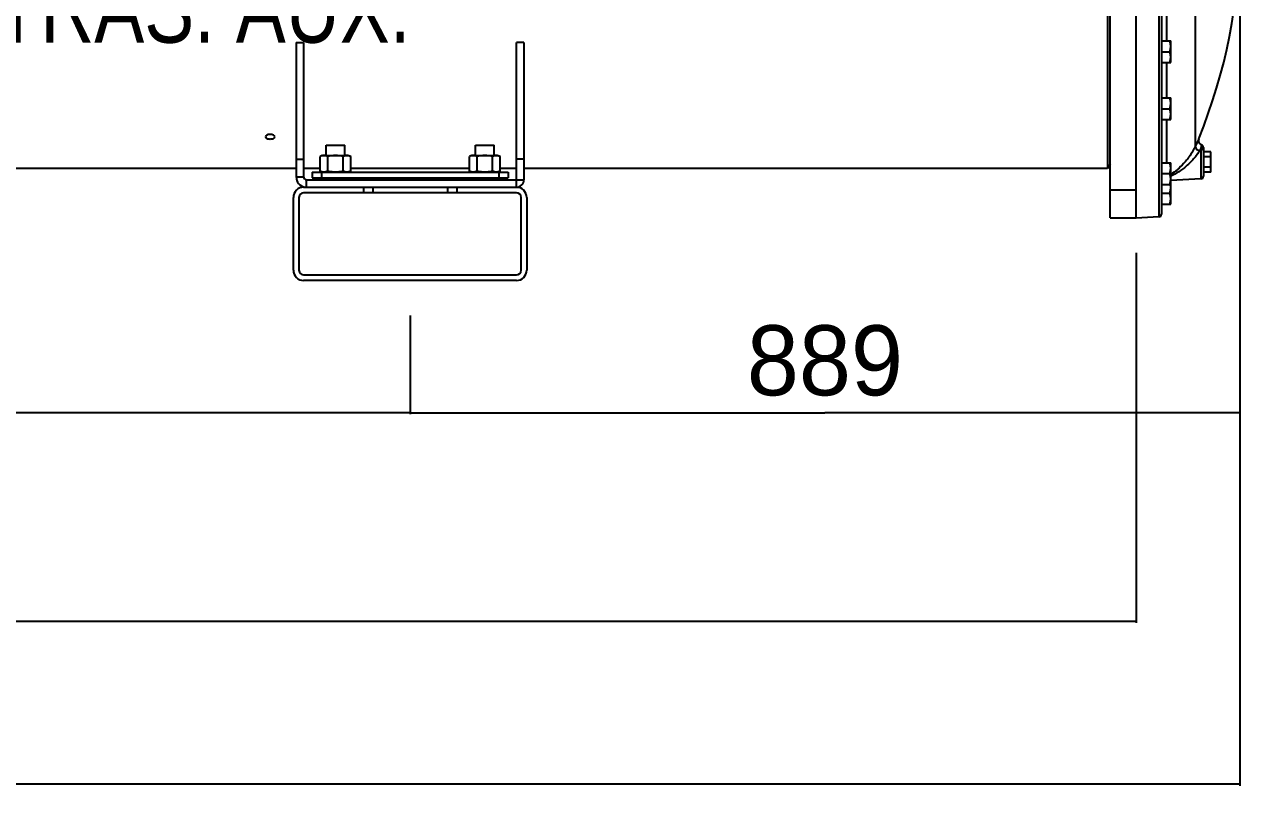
# Model space of a CAD drawing. Header units: millimetres. Extents: x 0 to 10500, y 0 to 7425.
# Drawn here: x 3535 to 4837, y 3800 to 4619 of the extents above; entities that cross this region are included whole.
import ezdxf

# ---------------------------------------------------------------- set-up
doc = ezdxf.new("R2010")
doc.units = ezdxf.units.MM
doc.header["$LTSCALE"] = 577.5
doc.layers.get('0').update_dxf_attribs({"linetype": 'CONTINUOUS'})
for name, color, linetype in [('02___PRT_ALL_AXES', 7, 'CONTINUOUS'), ('AXES', 7, 'CONTINUOUS'), ('NOTES3D', 7, 'CONTINUOUS')]:
    doc.layers.add(name, color=color, linetype=linetype)
doc.styles.add('TEXTSTYLE_2', font='txt', dxfattribs={"width": 0.8})
doc.styles.add('TEXTSTYLE_3', font='txt')
doc.dimstyles.new('DIMSTYLE_1', dxfattribs={"dimtxt": 75, "dimasz": 3.5, "dimexe": 1.5, "dimexo": 1.5, "dimgap": 18.75, "dimtad": 1, "dimdec": 1, "dimtxsty": 'TEXTSTYLE_2', "dimblk": '_FILLED', "dimblk1": '_FILLED', "dimblk2": '_FILLED', "dimcen": 0.09, "dimadec": 1, "dimazin": 2, "dimtp": 0.1, "dimtm": 0.1, "dimtfac": 1, "dimtdec": 1, "dimtofl": 0, "dimtmove": 0, "dimatfit": 3, "dimldrblk": '_FILLED', "dimfxl": 1, "dimtolj": 1, "dimarcsym": 0})
doc.dimstyles.new('DIMSTYLE_2', dxfattribs={"dimtxt": 75, "dimasz": 3.5, "dimexe": 1.5, "dimexo": 1.5, "dimgap": 18.75, "dimtad": 1, "dimdec": 1, "dimtxsty": 'TEXTSTYLE_3', "dimblk": '_FILLED', "dimblk1": '_FILLED', "dimblk2": '_FILLED', "dimcen": 0.09, "dimadec": 1, "dimazin": 2, "dimtp": 0.1, "dimtm": 0.1, "dimtfac": 1, "dimtdec": 1, "dimtofl": 0, "dimtmove": 0, "dimatfit": 3, "dimldrblk": '_FILLED', "dimfxl": 1, "dimtolj": 1, "dimarcsym": 0})

# ---------------------------------------------------------------- blocks, each defined once
blk = doc.blocks.new('_FILLED')
at = {"color": 0, "linetype": 'ByBlock'}
blk.add_solid([(0, 0), (-1, 0.21), (-1, -0.21)], dxfattribs=at)
blk = doc.blocks.new('*D6')
at = {"color": 2, "linetype": 'Continuous', "transparency": 16777216}
for p, q in [((2748.6, 4306.7), (2748.6, 4221.2)), ((3948.6, 4306.7), (3948.6, 4221.2)), ((2748.6, 4221.2), (2748.6, 4201)), ((3948.6, 4221.2), (3948.6, 4201)), ((2748.6, 4202.5), (3348.6, 4202.5)), ((3948.6, 4202.5), (3348.6, 4202.5))]:
    blk.add_line(p, q, dxfattribs=at)
at = {"color": 2, "linetype": 'Continuous', "transparency": 16777216, "xscale": 3.5, "yscale": 3.5, "zscale": 3.5, "rotation": 180}
blk.add_blockref('_FILLED', (2748.6, 4202.5), dxfattribs=at)
at = {"color": 2, "linetype": 'Continuous', "transparency": 16777216, "xscale": 3.5, "yscale": 3.5, "zscale": 3.5}
blk.add_blockref('_FILLED', (3948.6, 4202.5), dxfattribs=at)
at = {"color": 2, "linetype": 'Continuous', "transparency": 16777216, "insert": (3348.6, 4296.2), "char_height": 75, "width": 240, "attachment_point": 2, "line_spacing_factor": 0.9, "style": 'TEXTSTYLE_2'}
blk.add_mtext('1200', dxfattribs=at)
blk = doc.blocks.new('*D21')
at = {"color": 2, "linetype": 'Continuous', "transparency": 16777216}
for p, q in [((1970.6, 4373.7), (1970.6, 3997.7)), ((4726.6, 4373.7), (4726.6, 3997.7)), ((1970.6, 3997.7), (1970.6, 3977.4)), ((4726.6, 3997.7), (4726.6, 3977.4)), ((1970.6, 3978.9), (3348.6, 3978.9)), ((4726.6, 3978.9), (3348.6, 3978.9))]:
    blk.add_line(p, q, dxfattribs=at)
at = {"color": 2, "linetype": 'Continuous', "transparency": 16777216, "xscale": 3.5, "yscale": 3.5, "zscale": 3.5, "rotation": 180}
blk.add_blockref('_FILLED', (1970.6, 3978.9), dxfattribs=at)
at = {"color": 2, "linetype": 'Continuous', "transparency": 16777216, "xscale": 3.5, "yscale": 3.5, "zscale": 3.5}
blk.add_blockref('_FILLED', (4726.6, 3978.9), dxfattribs=at)
at = {"color": 2, "linetype": 'Continuous', "transparency": 16777216, "insert": (3348.6, 4072.7), "char_height": 75, "width": 300, "attachment_point": 2, "line_spacing_factor": 0.9, "style": 'TEXTSTYLE_3'}
blk.add_mtext('2756', dxfattribs=at)
blk = doc.blocks.new('*D22')
at = {"color": 2, "linetype": 'Continuous', "transparency": 16777216}
for p, q in [((4837.5, 4680.7), (4837.5, 3823.2)), ((1781.6, 4476.2), (1781.6, 3823.2)), ((1781.6, 3823.2), (1781.6, 3803)), ((4837.5, 3823.2), (4837.5, 3803)), ((1781.6, 3804.5), (3309.6, 3804.5)), ((4837.5, 3804.5), (3309.6, 3804.5))]:
    blk.add_line(p, q, dxfattribs=at)
at = {"color": 2, "linetype": 'Continuous', "transparency": 16777216, "xscale": 3.5, "yscale": 3.5, "zscale": 3.5, "rotation": 180}
blk.add_blockref('_FILLED', (1781.6, 3804.5), dxfattribs=at)
at = {"color": 2, "linetype": 'Continuous', "transparency": 16777216, "xscale": 3.5, "yscale": 3.5, "zscale": 3.5}
blk.add_blockref('_FILLED', (4837.5, 3804.5), dxfattribs=at)
at = {"color": 2, "linetype": 'Continuous', "transparency": 16777216, "insert": (3309.6, 3898.2), "char_height": 75, "width": 300, "attachment_point": 2, "line_spacing_factor": 0.9, "style": 'TEXTSTYLE_3'}
blk.add_mtext('3056', dxfattribs=at)
blk = doc.blocks.new('*D27')
at = {"color": 2, "linetype": 'Continuous', "transparency": 16777216}
for p, q in [((4837.5, 4680.7), (4837.5, 4221.2)), ((3948.6, 4306.7), (3948.6, 4221.2)), ((3948.6, 4221.2), (3948.6, 4201)), ((4837.5, 4221.2), (4837.5, 4201)), ((3948.6, 4202.5), (4393.1, 4202.5)), ((4837.5, 4202.5), (4393.1, 4202.5))]:
    blk.add_line(p, q, dxfattribs=at)
at = {"color": 2, "linetype": 'Continuous', "transparency": 16777216, "xscale": 3.5, "yscale": 3.5, "zscale": 3.5, "rotation": 180}
blk.add_blockref('_FILLED', (3948.6, 4202.5), dxfattribs=at)
at = {"color": 2, "linetype": 'Continuous', "transparency": 16777216, "xscale": 3.5, "yscale": 3.5, "zscale": 3.5}
blk.add_blockref('_FILLED', (4837.5, 4202.5), dxfattribs=at)
at = {"color": 2, "linetype": 'Continuous', "transparency": 16777216, "insert": (4393.1, 4296.2), "char_height": 75, "width": 225, "attachment_point": 2, "line_spacing_factor": 0.9, "style": 'TEXTSTYLE_3'}
blk.add_mtext('889', dxfattribs=at)

msp = doc.modelspace()

# ---------------------------------------------------------------- linework, layer by layer
at = {"color": 7, "linetype": 'Continuous'}
for p, q in [((4750.8, 5023.56), (4750.8, 4412.33)), ((4753.64, 5020.56), (4753.64, 4415.33)), ((4790.06, 4488.43), (4790.06, 4947.91)), ((4759.09, 4662.16), (4759.09, 4600.82)), ((3826.64, 4599.17), (3834.64, 4599.17)), ((3834.64, 4599.17), (3834.64, 4455.17)), ((4062.64, 4444.17), (4062.64, 4599.17)), ((4070.64, 4599.17), (4062.64, 4599.17)), ((4759.09, 4577.65), (4759.09, 4539.72)), ((4759.09, 4516.55), (4759.09, 4470.31)), ((4793.57, 4496.1), (4790.06, 4488.43)), ((4795.8, 4485.57), (4794.4, 4483.17)), ((4796.6, 4489.46), (4795.8, 4485.57)), ((4795.8, 4485.57), (4795.8, 4453.02)), ((4798.64, 4486.62), (4798.64, 4456.02)), ((4806.64, 4482.14), (4798.64, 4482.14)), ((4806.64, 4460.2), (4806.64, 4482.14)), ((3826.64, 4474.17), (3834.64, 4474.17)), ((4070.64, 4474.17), (4062.64, 4474.17)), ((4698.64, 4469.17), (4695.76, 4464.17)), ((4806.64, 4476.66), (4798.64, 4476.66)), ((3826.64, 4455.17), (3834.64, 4455.17)), ((3843.64, 4460.17), (3843.64, 4454.17)), ((3843.64, 4460.17), (4053.64, 4460.17)), ((3843.64, 4454.17), (4053.64, 4454.17)), ((3853.64, 4460.17), (3853.64, 4454.17)), ((4043.64, 4460.17), (4043.64, 4454.17)), ((4053.64, 4460.17), (4053.64, 4454.17)), ((4806.64, 4465.69), (4798.64, 4465.69)), ((4806.64, 4460.2), (4798.64, 4460.2)), ((3834.64, 4444.17), (4062.64, 4444.17)), ((3837.64, 4444.17), (3837.64, 4452.17)), ((3837.64, 4452.17), (4070.64, 4452.17)), ((3898.64, 4444.17), (3898.64, 4438.17)), ((3908.64, 4444.17), (3908.64, 4438.17)), ((3988.64, 4444.17), (3988.64, 4438.17)), ((3998.64, 4444.17), (3998.64, 4438.17)), ((4698.64, 4411.17), (4698.64, 4441.17)), ((4698.64, 4441.17), (4726.64, 4441.17)), ((4726.64, 4411.07), (4726.64, 4441.17)), ((4795.8, 4453.02), (4763.64, 4451.34)), ((4062.64, 4438.17), (3834.64, 4438.17)), ((4698.64, 4411.17), (4726.64, 4411.17)), ((4750.8, 4412.33), (4726.64, 4411.07))]:
    msp.add_line(p, q, dxfattribs=at)
at = {"color": 3, "linetype": 'Continuous'}
for p, q in [((4695.76, 4957.17), (4695.76, 4464.17)), ((3826.64, 4599.17), (3826.64, 4455.17)), ((4070.64, 4599.17), (4070.64, 4452.17)), ((3826.64, 4464.17), (3375.64, 4464.17)), ((3852.17, 4464.17), (3834.64, 4464.17)), ((4012.17, 4464.17), (3885.12, 4464.17)), ((4062.64, 4464.17), (4045.12, 4464.17)), ((4695.76, 4464.17), (4070.64, 4464.17))]:
    msp.add_line(p, q, dxfattribs=at)
at = {"color": 7, "linetype": 'Continuous'}
for centre, radius, start, end in [((4798.19, 4494.2), 5, 157.63339, 251.44615), ((4795.64, 4486.62), 3, 0, 71.44614), ((3837.64, 4455.17), 3, 180, 270), ((4795.64, 4456.02), 3, 273, 360), ((4750.64, 4415.33), 3, 273, 360)]:
    msp.add_arc(centre, radius, start, end, dxfattribs=at)
at = {"color": 3, "linetype": 'Continuous'}
for centre, radius, start, end in [((3837.64, 4455.17), 11, 180, 260.52353), ((4062.64, 4452.17), 8, 270, 360)]:
    msp.add_arc(centre, radius, start, end, dxfattribs=at)
at = {"color": 7, "linetype": 'Continuous'}
for points, knots in [([(4790.06, 4488.43), (4789.55, 4487.32), (4787.1, 4482.33), (4784.05, 4477.64), (4781.4, 4474.23)], [0, 0, 0, 0, 0.2208391, 1, 1, 1, 1]), ([(4794.4, 4483.17), (4793.82, 4482.19), (4791.11, 4477.89), (4787.84, 4473.97), (4785.08, 4471.17)], [0, 0, 0, 0, 0.2254774, 1, 1, 1, 1]), ([(4790.06, 4488.43), (4789.89, 4487.98), (4789.9, 4486.82), (4790.83, 4485.27), (4792.39, 4483.97), (4793.7, 4483.38), (4794.4, 4483.17)], [0, 0, 0, 0, 0.1948239, 0.430798, 0.707565, 1, 1, 1, 1]), ([(4798.64, 4483.19), (4798.64, 4483.5), (4798.48, 4484.13), (4797.6, 4485.19), (4796.52, 4485.54), (4795.8, 4485.57)], [0, 0, 0, 0, 0.2252354, 0.4664532, 1, 1, 1, 1]), ([(4781.4, 4474.23), (4780.1, 4472.56), (4774.87, 4466.39), (4768.64, 4461.05), (4763.64, 4457.77)], [0, 0, 0, 0, 0.2610095, 1, 1, 1, 1]), ([(4785.08, 4471.17), (4783.48, 4469.55), (4777, 4463.58), (4769.5, 4458.75), (4763.64, 4455.89)], [0, 0, 0, 0, 0.2585779, 1, 1, 1, 1])]:
    msp.add_open_spline(points, degree=3, knots=knots, dxfattribs=at)
at = {"layer": '02___PRT_ALL_AXES', "color": 7, "linetype": 'Continuous'}
for p, q in [((4753.64, 4600.82), (4763.64, 4600.82)), ((4763.64, 4577.65), (4763.64, 4600.82)), ((4753.64, 4589.24), (4762.61, 4589.24)), ((4753.64, 4577.65), (4763.64, 4577.65)), ((4753.64, 4539.72), (4763.64, 4539.72)), ((4763.64, 4516.55), (4763.64, 4539.72)), ((4753.64, 4528.14), (4762.61, 4528.14)), ((4753.64, 4516.55), (4763.64, 4516.55)), ((3854.38, 4478.17), (3852.17, 4476.9)), ((3852.17, 4461.45), (3852.17, 4476.9)), ((3854.38, 4478.17), (3882.91, 4478.17)), ((3860.41, 4461.45), (3860.41, 4476.9)), ((3876.88, 4461.45), (3876.88, 4476.9)), ((3882.91, 4478.17), (3885.12, 4476.9)), ((3885.12, 4461.45), (3885.12, 4476.9)), ((4014.38, 4478.17), (4012.17, 4476.9)), ((4012.17, 4461.45), (4012.17, 4476.9)), ((4014.38, 4478.17), (4042.91, 4478.17)), ((4020.41, 4461.45), (4020.41, 4476.9)), ((4036.88, 4461.45), (4036.88, 4476.9)), ((4042.91, 4478.17), (4045.12, 4476.9)), ((4045.12, 4461.45), (4045.12, 4476.9)), ((4753.64, 4470.31), (4763.64, 4470.31)), ((4763.64, 4426.08), (4763.64, 4470.31)), ((3852.17, 4461.45), (3854.38, 4460.17)), ((3885.12, 4461.45), (3882.91, 4460.17)), ((4012.17, 4461.45), (4014.38, 4460.17)), ((4045.12, 4461.45), (4042.91, 4460.17)), ((4753.64, 4458.72), (4762.61, 4458.72)), ((4753.64, 4447.14), (4763.64, 4447.14)), ((4753.64, 4437.67), (4762.61, 4437.67)), ((4753.64, 4426.08), (4763.64, 4426.08))]:
    msp.add_line(p, q, dxfattribs=at)
for points, knots in [([(4763.64, 4595.03), (4763.64, 4596.5), (4763.34, 4598.47), (4762.77, 4600.35), (4762.61, 4600.82)], [0, 0, 0, 0, 0.7481003, 1, 1, 1, 1]), ([(4762.61, 4589.24), (4762.77, 4589.71), (4763.34, 4591.59), (4763.64, 4593.56), (4763.64, 4595.03)], [0, 0, 0, 0, 0.2518997, 1, 1, 1, 1]), ([(4763.64, 4583.45), (4763.64, 4584.92), (4763.34, 4586.89), (4762.77, 4588.77), (4762.61, 4589.24)], [0, 0, 0, 0, 0.7481003, 1, 1, 1, 1]), ([(4762.61, 4577.65), (4762.77, 4578.12), (4763.34, 4580), (4763.64, 4581.98), (4763.64, 4583.45)], [0, 0, 0, 0, 0.2518997, 1, 1, 1, 1]), ([(4763.64, 4533.93), (4763.64, 4535.4), (4763.34, 4537.37), (4762.77, 4539.25), (4762.61, 4539.72)], [0, 0, 0, 0, 0.7481003, 1, 1, 1, 1]), ([(4762.61, 4528.14), (4762.77, 4528.61), (4763.34, 4530.49), (4763.64, 4532.46), (4763.64, 4533.93)], [0, 0, 0, 0, 0.2518997, 1, 1, 1, 1]), ([(4763.64, 4522.35), (4763.64, 4523.82), (4763.34, 4525.79), (4762.77, 4527.67), (4762.61, 4528.14)], [0, 0, 0, 0, 0.7481003, 1, 1, 1, 1]), ([(4762.61, 4516.55), (4762.77, 4517.02), (4763.34, 4518.9), (4763.64, 4520.88), (4763.64, 4522.35)], [0, 0, 0, 0, 0.2518997, 1, 1, 1, 1]), ([(3856.29, 4478.17), (3855.58, 4478.17), (3854.13, 4477.91), (3852.82, 4477.27), (3852.17, 4476.9)], [0, 0, 0, 0, 0.4850689, 1, 1, 1, 1]), ([(3860.41, 4476.9), (3859.76, 4477.27), (3858.45, 4477.91), (3856.99, 4478.17), (3856.29, 4478.17)], [0, 0, 0, 0, 0.5149311, 1, 1, 1, 1]), ([(3868.64, 4478.17), (3867.95, 4478.17), (3865.16, 4478.05), (3862.41, 4477.48), (3860.41, 4476.9)], [0, 0, 0, 0, 0.2502651, 1, 1, 1, 1]), ([(3876.88, 4476.9), (3874.88, 4477.48), (3872.13, 4478.05), (3869.34, 4478.17), (3868.64, 4478.17)], [0, 0, 0, 0, 0.7497349, 1, 1, 1, 1]), ([(3881, 4478.17), (3880.3, 4478.17), (3878.84, 4477.91), (3877.53, 4477.27), (3876.88, 4476.9)], [0, 0, 0, 0, 0.4850689, 1, 1, 1, 1]), ([(3885.12, 4476.9), (3884.47, 4477.27), (3883.16, 4477.91), (3881.7, 4478.17), (3881, 4478.17)], [0, 0, 0, 0, 0.5149311, 1, 1, 1, 1]), ([(4016.29, 4478.17), (4015.58, 4478.17), (4014.13, 4477.91), (4012.82, 4477.27), (4012.17, 4476.9)], [0, 0, 0, 0, 0.4850689, 1, 1, 1, 1]), ([(4020.41, 4476.9), (4019.76, 4477.27), (4018.45, 4477.91), (4016.99, 4478.17), (4016.29, 4478.17)], [0, 0, 0, 0, 0.5149311, 1, 1, 1, 1]), ([(4028.64, 4478.17), (4027.95, 4478.17), (4025.16, 4478.05), (4022.41, 4477.48), (4020.41, 4476.9)], [0, 0, 0, 0, 0.2502651, 1, 1, 1, 1]), ([(4036.88, 4476.9), (4034.88, 4477.48), (4032.13, 4478.05), (4029.34, 4478.17), (4028.64, 4478.17)], [0, 0, 0, 0, 0.7497349, 1, 1, 1, 1]), ([(4041, 4478.17), (4040.3, 4478.17), (4038.84, 4477.91), (4037.53, 4477.27), (4036.88, 4476.9)], [0, 0, 0, 0, 0.4850689, 1, 1, 1, 1]), ([(4045.12, 4476.9), (4044.47, 4477.27), (4043.16, 4477.91), (4041.7, 4478.17), (4041, 4478.17)], [0, 0, 0, 0, 0.5149311, 1, 1, 1, 1]), ([(4763.64, 4464.52), (4763.64, 4465.99), (4763.34, 4467.96), (4762.77, 4469.84), (4762.61, 4470.31)], [0, 0, 0, 0, 0.7481003, 1, 1, 1, 1]), ([(3856.29, 4460.17), (3855.58, 4460.17), (3854.13, 4460.43), (3852.82, 4461.07), (3852.17, 4461.45)], [0, 0, 0, 0, 0.4850689, 1, 1, 1, 1]), ([(3860.41, 4461.45), (3859.76, 4461.07), (3858.45, 4460.43), (3856.99, 4460.17), (3856.29, 4460.17)], [0, 0, 0, 0, 0.5149311, 1, 1, 1, 1]), ([(3868.64, 4460.17), (3867.95, 4460.17), (3865.16, 4460.29), (3862.41, 4460.87), (3860.41, 4461.45)], [0, 0, 0, 0, 0.2502651, 1, 1, 1, 1]), ([(3876.88, 4461.45), (3874.88, 4460.87), (3872.13, 4460.29), (3869.34, 4460.17), (3868.64, 4460.17)], [0, 0, 0, 0, 0.7497349, 1, 1, 1, 1]), ([(3881, 4460.17), (3880.3, 4460.17), (3878.84, 4460.43), (3877.53, 4461.07), (3876.88, 4461.45)], [0, 0, 0, 0, 0.4850689, 1, 1, 1, 1]), ([(3885.12, 4461.45), (3884.47, 4461.07), (3883.16, 4460.43), (3881.7, 4460.17), (3881, 4460.17)], [0, 0, 0, 0, 0.5149311, 1, 1, 1, 1]), ([(4016.29, 4460.17), (4015.58, 4460.17), (4014.13, 4460.43), (4012.82, 4461.07), (4012.17, 4461.45)], [0, 0, 0, 0, 0.4850689, 1, 1, 1, 1]), ([(4020.41, 4461.45), (4019.76, 4461.07), (4018.45, 4460.43), (4016.99, 4460.17), (4016.29, 4460.17)], [0, 0, 0, 0, 0.5149311, 1, 1, 1, 1]), ([(4028.64, 4460.17), (4027.95, 4460.17), (4025.16, 4460.29), (4022.41, 4460.87), (4020.41, 4461.45)], [0, 0, 0, 0, 0.2502651, 1, 1, 1, 1]), ([(4036.88, 4461.45), (4034.88, 4460.87), (4032.13, 4460.29), (4029.34, 4460.17), (4028.64, 4460.17)], [0, 0, 0, 0, 0.7497349, 1, 1, 1, 1]), ([(4041, 4460.17), (4040.3, 4460.17), (4038.84, 4460.43), (4037.53, 4461.07), (4036.88, 4461.45)], [0, 0, 0, 0, 0.4850689, 1, 1, 1, 1]), ([(4045.12, 4461.45), (4044.47, 4461.07), (4043.16, 4460.43), (4041.7, 4460.17), (4041, 4460.17)], [0, 0, 0, 0, 0.5149311, 1, 1, 1, 1]), ([(4762.61, 4458.72), (4762.77, 4459.19), (4763.34, 4461.07), (4763.64, 4463.05), (4763.64, 4464.52)], [0, 0, 0, 0, 0.2518997, 1, 1, 1, 1]), ([(4763.64, 4452.93), (4763.64, 4454.4), (4763.34, 4456.37), (4762.77, 4458.25), (4762.61, 4458.72)], [0, 0, 0, 0, 0.7481003, 1, 1, 1, 1]), ([(4762.61, 4447.14), (4762.77, 4447.61), (4763.34, 4449.49), (4763.64, 4451.46), (4763.64, 4452.93)], [0, 0, 0, 0, 0.2518997, 1, 1, 1, 1]), ([(4762.61, 4437.67), (4762.77, 4438.14), (4763.34, 4440.02), (4763.64, 4441.99), (4763.64, 4443.46)], [0, 0, 0, 0, 0.2518997, 1, 1, 1, 1]), ([(4763.64, 4431.88), (4763.64, 4433.35), (4763.34, 4435.32), (4762.77, 4437.2), (4762.61, 4437.67)], [0, 0, 0, 0, 0.7481003, 1, 1, 1, 1]), ([(4762.61, 4426.08), (4762.77, 4426.55), (4763.34, 4428.43), (4763.64, 4430.41), (4763.64, 4431.88)], [0, 0, 0, 0, 0.2518997, 1, 1, 1, 1])]:
    msp.add_open_spline(points, degree=3, knots=knots, dxfattribs=at)
msp.add_open_spline([(4763.64, 4443.46), (4763.64, 4444.7), (4763.48, 4445.94), (4763.21, 4447.14)], degree=3, dxfattribs=at)
at = {"layer": 'AXES', "color": 7, "linetype": 'Continuous'}
for p, q in [((4698.64, 4441.17), (4698.64, 5003.17)), ((4726.64, 4441.17), (4726.64, 4712.9)), ((3858.64, 4478.17), (3858.64, 4489.17)), ((3858.65, 4489.17), (3878.64, 4489.17)), ((3878.64, 4478.17), (3878.64, 4489.17)), ((4018.64, 4478.17), (4018.64, 4489.17)), ((4018.65, 4489.17), (4038.64, 4489.17)), ((4038.64, 4478.17), (4038.64, 4489.17)), ((3858.64, 4452.17), (3858.64, 4454.17)), ((3878.64, 4452.17), (3878.64, 4454.17)), ((4018.64, 4452.17), (4018.64, 4454.17)), ((4038.64, 4452.17), (4038.64, 4454.17)), ((3823.64, 4355.17), (3823.64, 4433.17)), ((3829.64, 4433.17), (3829.64, 4355.17)), ((4067.64, 4355.17), (4067.64, 4433.17)), ((4073.64, 4433.17), (4073.64, 4355.17)), ((3834.64, 4350.17), (4062.64, 4350.17)), ((4062.64, 4344.17), (3834.64, 4344.17))]:
    msp.add_line(p, q, dxfattribs=at)
for centre, radius, start, end in [((4253.9, 4718.17), 583.57, 337.6334, 22.3666), ((3834.64, 4433.17), 11, 90, 180), ((4062.64, 4433.17), 11, 0, 90), ((3834.64, 4433.17), 5, 90, 180), ((4062.64, 4433.17), 5, 0, 90), ((3834.64, 4355.17), 11, 180, 270), ((3834.64, 4355.17), 5, 180, 270), ((4062.64, 4355.17), 11, 270, 360), ((4062.64, 4355.17), 5, 270, 360)]:
    msp.add_arc(centre, radius, start, end, dxfattribs=at)
at = {"layer": 'AXES', "color": 3, "linetype": 'Continuous'}
for points, knots in [([(3798.64, 4500.74), (3798, 4500.74), (3796.77, 4500.61), (3794.93, 4500.07), (3793.64, 4498.97), (3793.64, 4498.2)], [0, 0, 0, 0, 0.3232467, 0.6114629, 1, 1, 1, 1]), ([(3793.64, 4498.2), (3793.64, 4497.44), (3794.94, 4496.37), (3796.77, 4495.87), (3798, 4495.74), (3798.64, 4495.74)], [0, 0, 0, 0, 0.3858491, 0.6745762, 1, 1, 1, 1]), ([(3803.64, 4498.2), (3803.64, 4498.97), (3802.36, 4500.07), (3800.52, 4500.61), (3799.28, 4500.74), (3798.64, 4500.74)], [0, 0, 0, 0, 0.3885371, 0.6767533, 1, 1, 1, 1]), ([(3798.64, 4495.74), (3799.28, 4495.74), (3800.51, 4495.87), (3802.35, 4496.37), (3803.64, 4497.44), (3803.64, 4498.2)], [0, 0, 0, 0, 0.3254238, 0.6141509, 1, 1, 1, 1])]:
    msp.add_open_spline(points, degree=3, knots=knots, dxfattribs=at)

# ---------------------------------------------------------------- texts
at = {"layer": 'NOTES3D', "color": 2, "linetype": 'Continuous', "insert": (3949.2, 4673.94), "char_height": 75, "width": 960, "attachment_point": 3, "line_spacing_factor": 0.9, "style": 'TEXTSTYLE_2'}
msp.add_mtext('VISTA TRAS. AUX.', dxfattribs=at)

# ---------------------------------------------------------------- dimensions: what is measured, and where the dimension line sits
at = {"color": 2, "linetype": 'Continuous'}
for base, p2, text, picture, middle in [((1781.64, 3804.5), (1781.64, 4477.67), '3056', '*D22', (3309.56, 3804.5)), ((3948.64, 4202.48), (3948.64, 4308.17), '889', '*D27', (4390.71, 4202.48))]:
    dim = msp.add_linear_dim(base=base, p1=(4837.47, 4682.17), p2=p2, angle=180, text=text, dimstyle='DIMSTYLE_2', dxfattribs=at)
    dim.commit()
    dim.dimension.update_dxf_attribs({"geometry": picture, "text_midpoint": middle, "dimtype": 160})
for base, p1, p2, text, dimstyle, picture, middle in [((4726.64, 3978.91), (1970.64, 4375.17), (4726.64, 4375.17), '2756', 'DIMSTYLE_2', '*D21', (3348.64, 3978.91)), ((3948.64, 4202.48), (2748.64, 4308.17), (3948.64, 4308.17), '1200', 'DIMSTYLE_1', '*D6', (3348.64, 4202.48))]:
    dim = msp.add_linear_dim(base=base, p1=p1, p2=p2, text=text, dimstyle=dimstyle, dxfattribs=at)
    dim.commit()
    dim.dimension.update_dxf_attribs({"geometry": picture, "text_midpoint": middle, "dimtype": 160})

doc.saveas('drawing.dxf')
